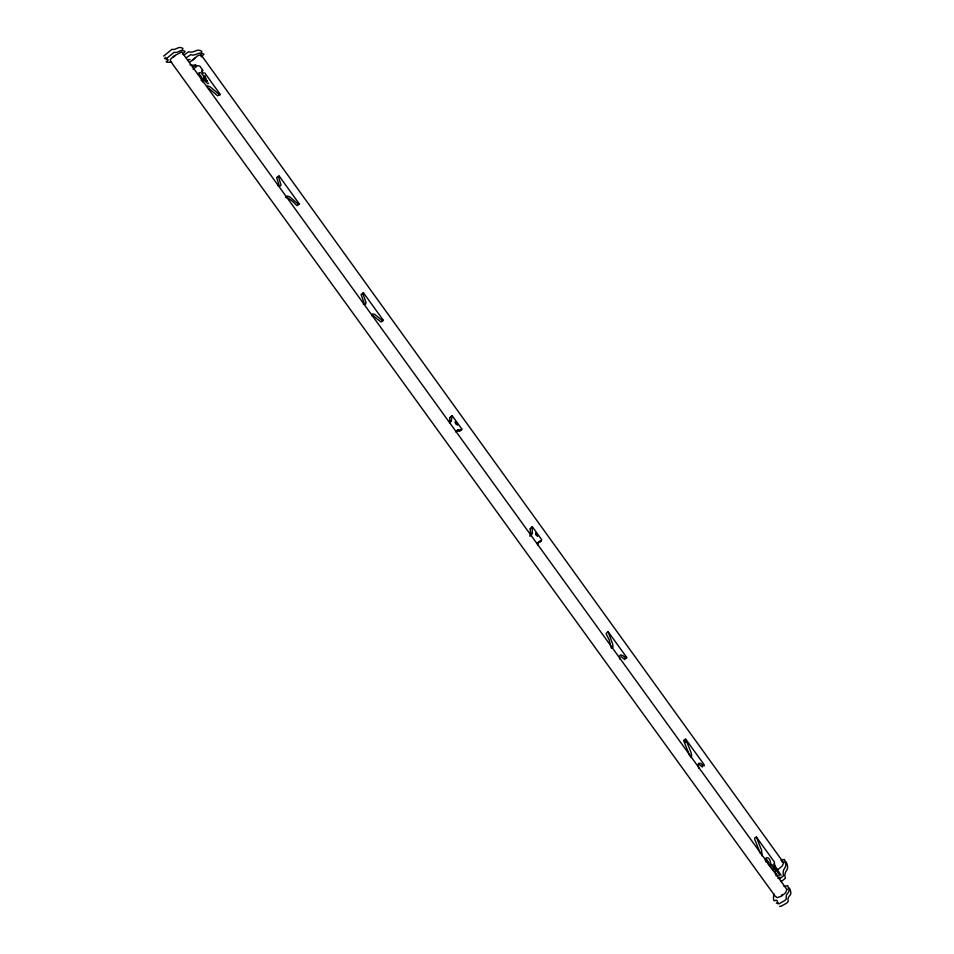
<?xml version="1.0" encoding="UTF-8"?>
<svg xmlns="http://www.w3.org/2000/svg" width="954" height="954" viewBox="0 0 954 954"><rect width="100%" height="100%" fill="white"/><g stroke="black" fill="none" stroke-linecap="round" stroke-linejoin="round"><path stroke-width="1.43" d="M202.403 81.972L202.415 78.657M689.778 755.89L684.03 741.58L684.054 740.209L685.723 739.183L691.078 752.611L691.674 755.973L691.054 757.667M200.9 56.191L200.936 54.676L197.764 55.749L190.037 61.986M449.513 423.159L451.314 420.964L452.148 415.634L461.843 429.073L459.518 431.089L456.095 431.065L457.765 429.896L461.176 429.932M452.148 415.634L449.799 417.625L449.644 422.133L451.314 420.964M198.67 75.235L198.921 72.754L200.578 72.754M762.139 856.036L761.602 850.252L756.355 837.016L754.674 838.006L754.805 839.568L760.433 853.651M611.287 648.124L609.153 639.907L606.112 633.694L607.984 631.488L626.659 657.366L626.504 658.546L622.986 655.672L620.482 654.885L619.563 656.161L619.885 659.19M607.984 631.488L612.683 644.081L612.981 647.05L612.015 648.303M192.863 60.257L194.938 58.087M770.546 864.014L770.415 861.677M536.923 542.921L539.702 542.111L541.8 539.821L532.296 526.656L530.162 528.91L530.603 534.168L529.804 536.172M539.702 542.111L540.143 540.93M537.46 544.853L538.605 541.8L541.371 541.001M531.092 536.041L532.272 533.047L532.296 526.656M371.69 315.75L372.37 314.033L374.373 314.164L382.626 320.782L383.341 320.329L363.498 292.854L362.735 293.236L366.074 302.68L365.37 304.338L363.319 304.171M200.936 54.676L783.699 862.798L782.292 865.946L778.392 869.189L775.65 870.131M182.464 49.358L182.953 48.463C178.446 45.279 176.216 50.622 171.97 49.322L163.647 56.083M201.377 52.16L201.866 51.289C196.619 47.831 193.769 53.818 188.653 51.743L184.062 54.938M778.738 875.796L779.442 874.782L772.37 865.016M459.518 431.089L461.843 429.073M456.024 432.15L457.765 429.896M286.093 197.299L287.13 196.059L289.515 196.691L298.566 204.371L299.484 204.18L279.236 176.132L278.27 176.251L281.048 184.969L279.987 186.161L277.542 185.481M173.401 57.109L175.429 55.475M182.584 54.235L185.088 51.409C180.592 48.272 178.374 53.591 174.141 52.315L165.817 59.076C173.187 59.971 159.151 62.761 171.744 62.213M201.473 56.846L203.917 54.139C198.682 50.729 195.844 56.68 190.752 54.652L186.161 57.848M196.488 66.506L195.439 64.991L196.488 66.506L193.03 69.284M165.662 57.359L164.446 58.623M192.434 67.412L195.439 64.991M204.657 72.814L220.326 94.529L217.584 95.758L208.521 88.15M781.35 895.341L782.387 894.518M279.236 176.132L276.636 177.516L279.403 186.245M299.484 204.18L296.932 205.611L292.031 200.924L287.869 197.955L285.473 197.323M363.498 292.854L361.089 294.452L364.416 303.897M383.341 320.329L380.98 321.987L372.704 315.38M449.799 417.625L451.457 416.469M530.162 528.91L531.831 527.789M530.603 534.168L532.272 533.047M626.659 657.366L624.989 658.427L624.834 659.619L621.304 656.734M208.711 83.153L207.781 83.702L203.202 79.337M777.939 878.3L779.895 877.179M779.501 878.956L783.616 875.772C781.099 867.055 788.91 869.309 784.415 859.459L780.944 860.317M781.302 881.472L785.416 878.276C782.888 869.547 790.711 871.789 786.191 861.915L785.082 861.82M777.987 902.711L776.377 903.211M776.139 875.855L777.045 875.367L776.783 874.329L775.721 874.186M187.878 59.84L190.013 59.482M784.033 886.481L787.646 885.646C791.856 894.637 784.832 891.585 786.358 898.751L785.035 900.373L779.203 903.724L777.701 903.724C777.128 894.494 772.299 907.993 773.789 893.636M779.561 906.3L781.064 906.3L786.895 902.961L788.219 901.327C786.68 894.148 793.716 897.213 789.483 888.186L788.338 888.067M220.326 94.529L219.217 94.458L210.166 86.838L207.507 85.848M197.478 73.923L199.458 74.412L201.938 77.703M190.025 64.836L199.732 66.005L203.011 70.548M767.684 863.442L773.098 870.12M765.823 858.457L768.471 861.999M781.779 861.593L783.699 862.798M201.032 80.124L201.89 80.673C206.314 82.235 203.703 74.925 201.759 73.875M699.175 764.524L702.382 766.992L702.359 765.573M201.628 71.455L203.25 73.076M204.216 77.858L207.578 81.281M685.723 739.183L704.04 764.548L704.064 765.967L700.856 763.498L698.722 763.2L698.137 764.917L698.769 768.34M756.355 837.016L774.302 861.879L775.721 874.854M684.054 740.209L685.687 742.474M773.789 864.097L781.123 875.402M769.938 862.786L774.517 869.285M770.176 861.009C769.329 855.881 763.081 857.217 766.193 862.142M204.86 75.581L206.648 81.126M202.081 70.191L202.606 74.102M537.627 536.029L536.231 535.361L535.48 533.059L537.627 536.029M786.943 889.498L785.5 892.837L781.457 896.211L777.188 897.619L775.22 896.247L170.42 61.08L170.349 59.518L173.628 56.191L181.701 51.933L786.943 889.498M457.324 424.828L455.75 423.922L455.141 421.799L457.324 424.828"/></g></svg>
